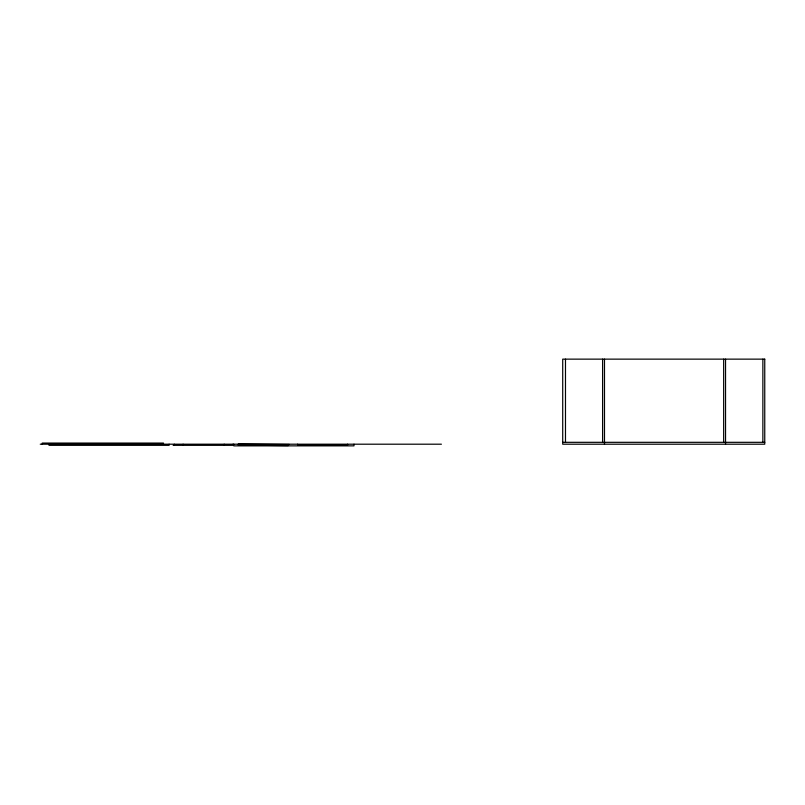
<?xml version="1.0" encoding="UTF-8"?>
<svg xmlns="http://www.w3.org/2000/svg" width="805" height="805" viewBox="0 0 805 805"><rect width="100%" height="100%" fill="white"/><g stroke="black" fill="none" stroke-linecap="round" stroke-linejoin="round"><path stroke-width="1.21" d="M288.23 444.481L288.21 445.608L238.31 445.095L238.32 443.968L289.357 444.491M562.715 442.317L764.75 442.317M40.25 444.199L441.412 444.199M173.166 445.326L232.997 445.326L232.997 444.199M762.868 359.141L762.868 442.317M725.536 359.141L725.536 444.199M723.655 359.141L723.655 442.317M604.485 359.141L604.485 444.199M602.603 359.141L602.603 442.317M565.482 359.141L565.482 442.317M353.989 444.199L353.989 445.859L233.792 445.859L233.792 444.199M347.559 444.199L347.559 445.326L297.659 445.326L297.659 444.199M224.203 444.199L224.203 445.326M183.097 444.199L183.097 445.326M174.293 444.199L174.293 445.326M169.11 444.199L169.11 445.326L49.025 445.326L49.025 444.199M163.455 444.199L163.455 443.072L42.242 443.072L42.242 444.199M764.75 359.141L562.715 359.141L562.715 444.199L764.75 444.199L764.75 359.141"/></g></svg>
